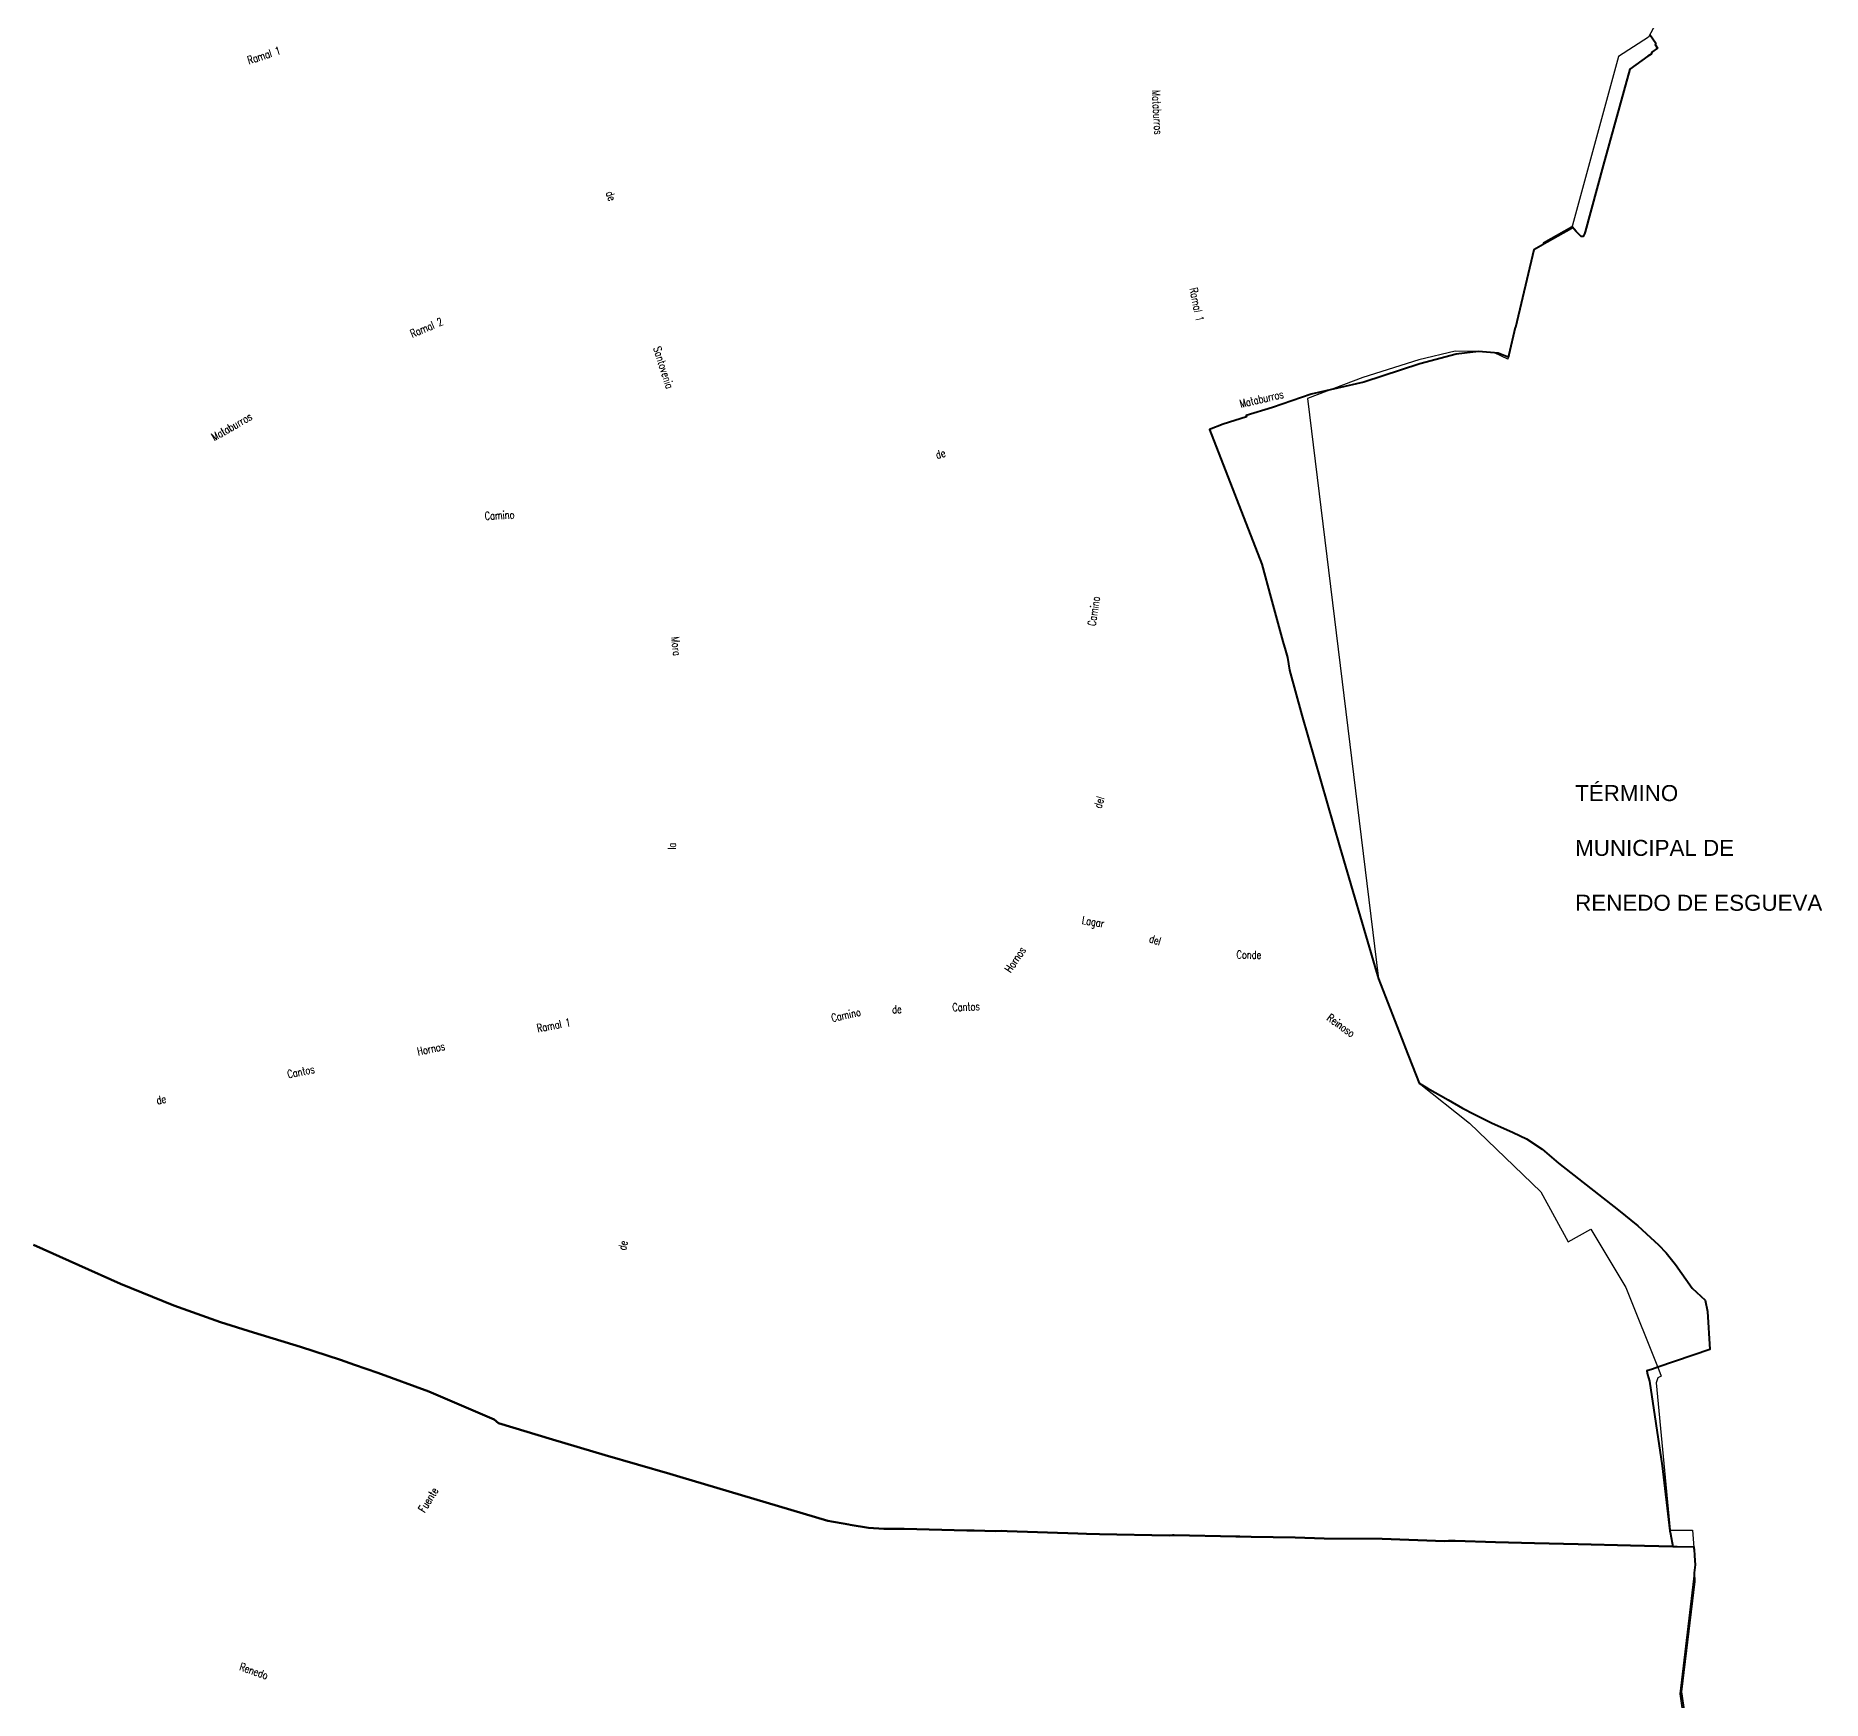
# Model space of a CAD drawing. Header units: metres. Extents: x 339638 to 364279, y 4598373 to 4630956.
# Drawn here: x 360168 to 362401, y 4612737 to 4614818 of the extents above; entities that cross this region are included whole.
import ezdxf
from ezdxf.enums import TextEntityAlignment as Align

# ---------------------------------------------------------------- set-up
doc = ezdxf.new("R2010")
doc.units = ezdxf.units.M
for name, color, linetype, lineweight in [('caminos', 1, 'Continuous', 0), ('poligonos_rusticos', 42, 'Continuous', 40), ('termino', 6, 'Continuous', 25), ('terminos_txt', 7, 'Continuous', 0)]:
    doc.layers.add(name, color=color, linetype=linetype, lineweight=lineweight)
doc.styles.add('caminos', font='simplex.shx', dxfattribs={"width": 0.75})
doc.styles.add('resto', font='arial.ttf')

msp = doc.modelspace()

# ---------------------------------------------------------------- linework, layer by layer
at = {"layer": 'poligonos_rusticos'}
for points in [[(362185.6, 4614819.3), (362192.9, 4614808.7), (362192.1, 4614806.7), (362195.1, 4614802.3), (362188.1, 4614797.4), (362187.1, 4614794.8), (362183.2, 4614792.2), (362160.5, 4614776.2), (362127.4, 4614655.6), (362104.6, 4614572.7), (362104, 4614570.3), (362102.3, 4614566.9), (362099.7, 4614566.7), (362099.2, 4614567.3), (362093.6, 4614573.2), (362088.4, 4614578.7), (362088.2, 4614578.6), (362052.6, 4614558.6), (362052.3, 4614556.7), (362040.6, 4614550.1), (362017.7, 4614453.2), (362017.4, 4614453.1), (362009.3, 4614419), (362008.6, 4614415.9), (361995.8, 4614420.8), (361991.3, 4614421.2), (361971.6, 4614423.1), (361943.3, 4614419.6), (361898.1, 4614407.7), (361828.2, 4614384.6), (361762.1, 4614369.9), (361713.8, 4614353.2), (361681.1, 4614342.9), (361681.4, 4614341.2), (361652.4, 4614332.1), (361635.3, 4614325.5), (361635.3, 4614325.4), (361700.6, 4614157.2), (361711.9, 4614115.7), (361727, 4614060.7), (361730.2, 4614049.3), (361732.6, 4614040.5), (361735.3, 4614024.7), (361750.7, 4613968.2), (361798.2, 4613803.4), (361841.8, 4613654.3), (361842.8, 4613651.1), (361846.4, 4613638.6), (361878.5, 4613556.1), (361879.8, 4613552.8), (361897.1, 4613508.3), (361907.7, 4613502.3), (361933.4, 4613487.6), (361951.3, 4613477.2), (361965.8, 4613469.6), (361987.5, 4613458.6), (362014.6, 4613446.8), (362031.3, 4613438.7), (362050.9, 4613425.9), (362071.2, 4613408.3), (362146.5, 4613349.5), (362170.6, 4613330), (362186.3, 4613315.3), (362196.3, 4613306.3), (362206.1, 4613296.1), (362217.6, 4613281.6), (362238.6, 4613252.2), (362254.9, 4613237), (362257.7, 4613223.1), (362260.5, 4613175.2), (362195.6, 4613153.2), (362188.7, 4613150.9), (362181.7, 4613148.6), (362182.8, 4613144.2), (362185, 4613135.8), (362201, 4613029.9), (362210.7, 4612948.7), (362211.3, 4612944.8), (362214.2, 4612929.3), (362161.3, 4612930.5), (362095.9, 4612932.2), (362041.4, 4612933.3), (361992.5, 4612934.6), (361942.1, 4612936.2), (361933.7, 4612936.1), (361928.9, 4612935.6), (361850.8, 4612938.5), (361778.5, 4612939.1), (361742.1, 4612940.2), (361687.2, 4612941.2), (361673.2, 4612941.8), (361668.2, 4612941.5), (361590.8, 4612943.1), (361589.1, 4612943.2), (361584.9, 4612942.9), (361497.8, 4612944.6), (361481.3, 4612945.1), (361470.7, 4612945.3), (361382.2, 4612948.4), (361375.6, 4612948.8), (361367.6, 4612948.1), (361340.9, 4612949), (361331.8, 4612949.2), (361253.7, 4612951.2), (361228.3, 4612951.2), (361209, 4612952.3), (361186, 4612956.3), (361184.2, 4612956.6), (361158.1, 4612961.3), (360973.3, 4613016.2), (360960.7, 4613019.9), (360879.8, 4613043.4), (360813.9, 4613062.8), (360746.5, 4613083.5), (360741, 4613087.8), (360729.3, 4613092.8), (360659.2, 4613122.9), (360595.6, 4613146.1), (360566.5, 4613156.4), (360549, 4613162.5), (360498.8, 4613178.8), (360440.3, 4613196.7), (360399.1, 4613209.7), (360340.5, 4613230.6), (360274, 4613257.3), (360222, 4613280.7), (360165.3, 4613306.3)], [(360165.3, 4613306.3), (360222, 4613280.7), (360274, 4613257.3), (360340.5, 4613230.6), (360399.1, 4613209.7), (360440.3, 4613196.7), (360498.8, 4613178.8), (360549, 4613162.5), (360566.5, 4613156.4), (360595.6, 4613146.1), (360659.2, 4613122.9), (360729.3, 4613092.8), (360741, 4613087.8), (360746.5, 4613083.5), (360813.9, 4613062.8), (360879.8, 4613043.4), (360960.7, 4613019.9), (360973.3, 4613016.2), (361158.1, 4612961.3), (361184.2, 4612956.6), (361186, 4612956.3), (361209, 4612952.3), (361228.3, 4612951.2), (361253.7, 4612951.2), (361331.8, 4612949.2), (361340.9, 4612949), (361367.6, 4612948.1), (361375.6, 4612948.8), (361382.2, 4612948.4), (361470.7, 4612945.3), (361481.3, 4612945.1), (361497.8, 4612944.6), (361584.9, 4612942.9), (361589.1, 4612943.2), (361590.8, 4612943.1), (361668.2, 4612941.5), (361673.2, 4612941.8), (361687.2, 4612941.2), (361742.1, 4612940.2), (361778.5, 4612939.1), (361850.8, 4612938.5), (361928.9, 4612935.6), (361933.7, 4612936.1), (361942.1, 4612936.2), (361992.5, 4612934.6), (362041.4, 4612933.3), (362095.9, 4612932.2), (362161.3, 4612930.5), (362214.2, 4612929.3), (362219.7, 4612929.2), (362240.6, 4612928.7), (362240.7, 4612928.7), (362240.7, 4612926.7), (362240.8, 4612925.5), (362241.4, 4612918), (362241.9, 4612911.7), (362242.3, 4612906.4), (362241.1, 4612896.1), (362241.2, 4612885.4), (362224.8, 4612747.5), (362225.2, 4612744.8), (362230.9, 4612705)]]:
    msp.add_lwpolyline(points, dxfattribs=at)
at = {"layer": 'termino'}
msp.add_lwpolyline([(362288.9, 4615011.6), (362183.7, 4614815.8), (362146.3, 4614792), (362087.6, 4614576.5), (362040.3, 4614549.9), (362008, 4614413.6), (361991.3, 4614421.2), (361971.6, 4614423.1), (361942.3, 4614423.5), (361896.8, 4614412.5), (361826.7, 4614390.4), (361757.6, 4614364.3), (361846.4, 4613638.6), (361897.1, 4613508.3), (361960.1, 4613458.4), (362049.5, 4613372.6), (362083.6, 4613310.2), (362111.8, 4613325.9), (362155.4, 4613253), (362196.8, 4613150), (362199.9, 4613142), (362195.4, 4613140.1), (362193.3, 4613133.7), (362210.8, 4612949.5), (362238.9, 4612949.5), (362242.3, 4612906.4), (362223, 4612745.1), (362236, 4612654.9)], dxfattribs=at)

# ---------------------------------------------------------------- texts
at = {"layer": 'caminos', "style": 'caminos', "width": 0.75}
for s, rotation, p in [('Ramal 1', 18.043, (360435.4, 4614779.1)), ('Mataburros', -86.7068, (361560.3, 4614749.6)), ('de', -70.3293, (360877.6, 4614620.5)), ('Ramal 1', -78.5061, (361607.2, 4614501.2)), ('Ramal 2', 22.8498, (360639.8, 4614437.3)), ('Santovenia', -72.1629, (360936.8, 4614426.5)), ('Mataburros', 13.0978, (361674.8, 4614349.7)), ('Mataburros', 29.8457, (360392.6, 4614308.2)), ('de', 15.5765, (361295.3, 4614285.8)), ('Camino', 2.5835, (360729.5, 4614209.5)), ('Camino', 81.295, (361495.6, 4614078.8)), ('Mora', -83.7934, (360959.4, 4614065.8)), ('del', 73.1228, (361502.6, 4613850.2)), ('la', 89.3297, (360971.1, 4613800.2)), ('Lagar', -9.6501, (361474.6, 4613704.6)), ('del', -17.4345, (361558, 4613682)), ('Hornos', 56.0475, (361389.1, 4613643.8)), ('Conde', -0.3692, (361668.9, 4613661.1)), ('Ramal 1', 10.8535, (360796, 4613568.9)), ('Camino', 12.6542, (361164.3, 4613581.8)), ('de', 3.0829, (361238.9, 4613592.5)), ('Cantos', 2.5902, (361314, 4613595.1)), ('Reinoso', -35.7049, (361779.1, 4613585.4)), ('Hornos', 11.9546, (360646.6, 4613539.9)), ('Cantos', 11.4979, (360484.2, 4613511.5)), ('de', 11.5011, (360320.6, 4613478.8)), ('de', 78.167, (360908.5, 4613298.1)), ('Fuente', 58.0985, (360656.6, 4612969.1)), ('Renedo', -19.1385, (360420.8, 4612771.9))]:
    msp.add_text(s, height=10, rotation=rotation, dxfattribs=at).set_placement(p, align=Align.BOTTOM_LEFT)
at = {"layer": 'terminos_txt', "style": 'resto'}
for s, p in [('TÉRMINO', (362092.2, 4613861)), ('MUNICIPAL DE', (362092.2, 4613792.5))]:
    msp.add_text(s, height=20, dxfattribs=at).set_placement(p)
msp.add_text('RENEDO DE ESGUEVA', height=20, rotation=-0.0057, dxfattribs=at).set_placement((362092.2, 4613723.9))

doc.saveas('drawing.dxf')
